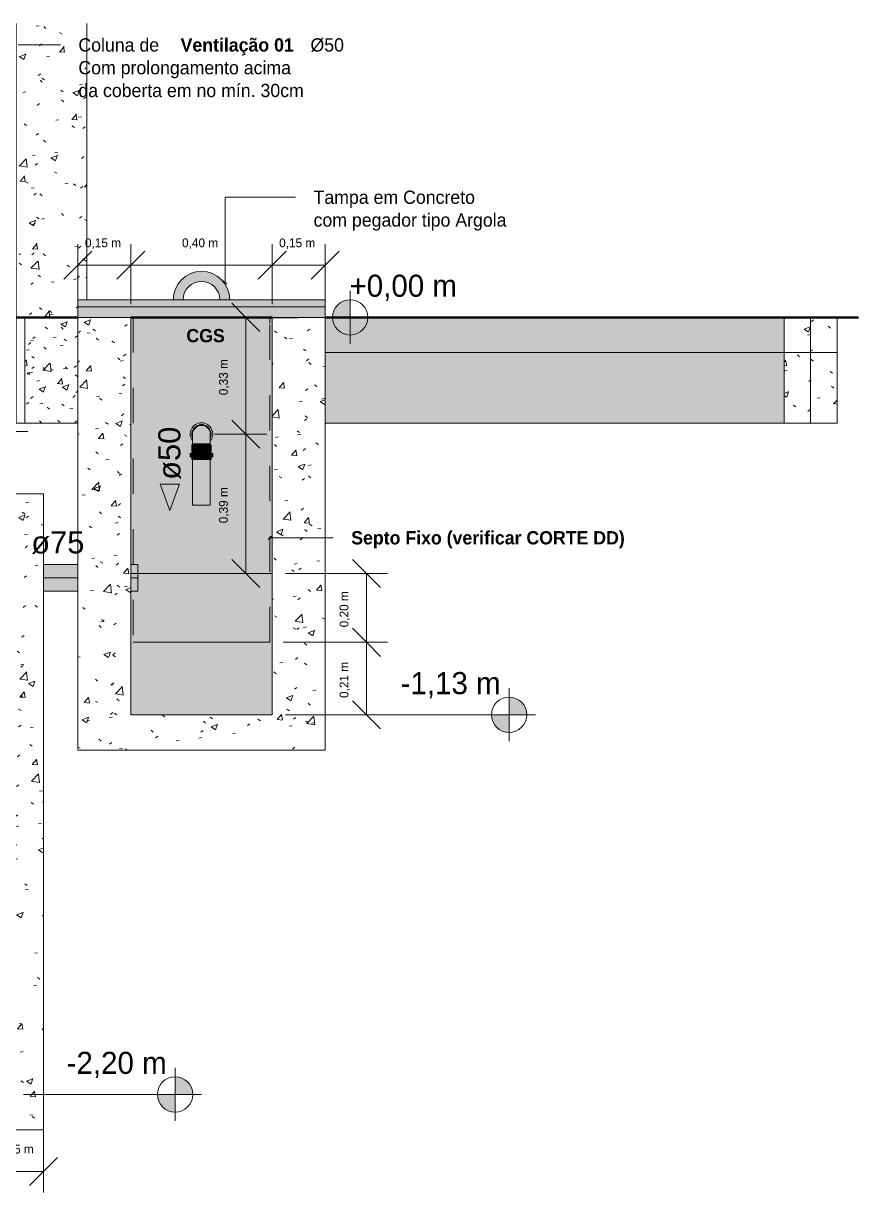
# Model space of a CAD drawing. Header units: metres. Extents: x 1.1 to 88.1, y -3.7 to 23.8.
# Drawn here: x 58.89 to 61.256, y -2.478 to 0.832 of the extents above; entities that cross this region are included whole.
import ezdxf

# ---------------------------------------------------------------- set-up
doc = ezdxf.new("R2010")
doc.units = ezdxf.units.M
doc.linetypes.add('IMPORT-DASHED2 _4_', pattern=[0.375, 0.25, -0.125])
doc.linetypes.add('Projeção', pattern=[0.003969, 0.002381, -0.001587])
for name, color, linetype, lineweight in [('001_Dark_1 10', 7, 'Continuous', 5), ('A-ANNO-DIMS', 7, 'Continuous', 5), ('A-ANNO-DIMS-25', 7, 'Continuous', 5), ('A-DETL', 7, 'Continuous', 5), ('A-DETL-GENF', 7, 'Continuous', 5), ('A-FLOR-MCUT', 7, 'Continuous', 9), ('A-FLOR-OVHD', 7, 'Projeção', 5), ('A-WALL', 7, 'Continuous', 9), ('G-ANNO-DIMS', 7, 'Continuous', 5), ('G-ANNO-TEXT', 7, 'Continuous', 5), ('KIRYA - MOBILIÁRIO', 7, 'Continuous', 9), ('KIRYA - PAREDE', 7, 'Continuous', 40), ('KIRYA - PAREDE VISTA', 7, 'Continuous', 15), ('KIRYA - PISO', 7, 'Continuous', 5), ('KIRYA - PROJEÇÃO', 7, 'IMPORT-DASHED2 _4_', 5), ('P-PIPE', 7, 'Continuous', 5), ('P-PIPE-CNTR', 7, 'Continuous', 5), ('P-PIPE-IDEN', 7, 'Continuous', 5), ('S-COLS', 7, 'Continuous', 5), ('VEGETAÇÃO', 7, 'Continuous', 5)]:
    doc.layers.add(name, color=color, linetype=linetype, lineweight=lineweight)
doc.layers.add('1095_ARQ_BASE_dwg', color=7, linetype='Continuous', lineweight=5, true_color=0x767676)
doc.layers.add('A-FLOR', color=7, linetype='Continuous', lineweight=9, true_color=0x007f00)
doc.styles.add('Arial_3', font='arial.ttf', dxfattribs={"height": 0.0625})
doc.styles.add('Century Gothic_2', font='GOTHIC.TTF', dxfattribs={"height": 0.025})
doc.styles.add('Century Gothic_3', font='GOTHIC.TTF', dxfattribs={"height": 0.0375})
doc.styles.add('Century Gothic_4', font='GOTHIC.TTF', dxfattribs={"height": 0.0625})
doc.styles.add('Century Gothic_B_1', font='GOTHICB.TTF', dxfattribs={"height": 0.0375})
doc.dimstyles.new('Setores_1_mm', dxfattribs={"dimscale": 0.3048, "dimtxt": 0.026104, "dimasz": 0.260417, "dimexe": 0.19685, "dimexo": 0.123031, "dimgap": 0.143537, "dimtad": 1, "dimrnd": 0.01, "dimzin": 0, "dimdsep": 46, "dimtxsty": 'Century Gothic_2', "dimblk1": 'OBLIQUE', "dimblk2": 'OBLIQUE', "dimsah": 1, "dimcen": 0.09, "dimazin": 0, "dimtfac": 1, "dimtdec": 4, "dimtix": 1, "dimtmove": 0, "dimatfit": 3, "dimfxl": 1, "dimtvp": 1, "dimtolj": 1, "dimtzin": 0, "dimarcsym": 2})
pattern_1 = [(50, (58.87982, -1.075), (0.1821895, -0.015938), [0.01905, -0.20955]), (355, (58.87982, -1.075), (-0.035242, 0.191059), [0.01524, -0.16764]), (100.451, (58.89482, -1.076), (0.146942, 0.17512), [0.01619, -0.17809]), (46.184, (58.87982, -1.024), (0.271077, -0.042045), [0.02857, -0.31432]), (96.636, (58.90182, -1.028), (0.237407, 0.247433), [0.02429, -0.26714]), (351.184, (58.87982, -1.024), (0.237406, 0.247428), [0.02286, -0.25146]), (21, (58.90482, -1.037), (0.15162, -0.102267), [0.01905, -0.20955]), (326, (58.90482, -1.037), (0.061803, 0.18419), [0.01524, -0.16764]), (71.451, (58.91782, -1.045), (0.213418, 0.081924), [0.01619, -0.17809]), (37.5, (58.87982, -1.075), (0.0030864, 0.084551), [0.00838, -0.15723, 0.00838, -0.1618, -0.16827]), (37.5, (58.87982, -1.075), (0.0030864, 0.084551), [-0.33579, 0.00838, -0.15989]), (7.5, (58.87982, -1.075), (0.0668157, 0.1001782), [0.00838, -0.08865, 0.00838, -0.15342, -0.06413]), (7.5, (58.87982, -1.075), (0.0668157, 0.1001782), [-0.25883, 0.00838, -0.05575]), (327.5, (58.82282, -1.075), (0.1355866, -0.0057276), [0.00838, -0.05512, 0.00838, -0.18974, -0.26289]), (327.5, (58.82282, -1.075), (0.1355866, -0.0057276), [-0.26162, 0.00838, -0.25451]), (317.5, (58.79782, -1.075), (0.148125, 0.0254287), [0.00838, -0.07417, 0.00838, -0.12319, -0.18669]), (317.5, (58.79782, -1.075), (0.148125, 0.0254287), [-0.21412, 0.00838, -0.17831])]

# ---------------------------------------------------------------- blocks, each defined once
blk = doc.blocks.new('Pilar retangular - 20 x 40 cm-V59-CC')
at = {"layer": 'S-COLS', "true_color": 0xeaeaea}
h = blk.add_hatch(dxfattribs=at)
h.set_pattern_fill('FP_11', color=254, style=0, pattern_type=2)
h.set_pattern_definition([(50, (13.263, -1.075), (0.18219, -0.015938), [0.01905, -0.20955]), (355, (13.263, -1.075), (-0.035242, 0.191059), [0.01524, -0.16764]), (100.451, (13.278, -1.076), (0.146942, 0.17512), [0.01619, -0.17809]), (46.184, (13.263, -1.024), (0.271077, -0.042045), [0.02857, -0.31432]), (96.636, (13.285, -1.028), (0.237407, 0.247433), [0.02429, -0.26714]), (351.184, (13.263, -1.024), (0.237406, 0.24743), [0.02286, -0.25146]), (21, (13.288, -1.037), (0.15162, -0.102267), [0.01905, -0.20955]), (326, (13.288, -1.037), (0.061803, 0.18419), [0.01524, -0.16764]), (71.451, (13.301, -1.045), (0.213418, 0.081924), [0.01619, -0.17809]), (37.5, (13.263, -1.075), (0.0030864, 0.084551), [0.00838, -0.15723, 0.00838, -0.1618, -0.16827]), (37.5, (13.263, -1.075), (0.0030864, 0.084551), [-0.33579, 0.00838, -0.15989]), (7.5, (13.263, -1.075), (0.0668157, 0.1001782), [0.00838, -0.08865, 0.00838, -0.15342, -0.06413]), (7.5, (13.263, -1.075), (0.0668157, 0.1001782), [-0.25883, 0.00838, -0.05575]), (327.5, (13.206, -1.075), (0.1355866, -0.0057276), [0.00838, -0.05512, 0.00838, -0.18974, -0.26289]), (327.5, (13.206, -1.075), (0.1355866, -0.0057276), [-0.26162, 0.00838, -0.25451]), (317.5, (13.181, -1.075), (0.148125, 0.025429), [0.00838, -0.07417, 0.00838, -0.12319, -0.18669]), (317.5, (13.181, -1.075), (0.148125, 0.025429), [-0.21412, 0.00838, -0.17831])])
h.paths.add_polyline_path([(13.4278, -0.3), (13.4278, 0.05), (13.4528, 0.05), (13.4528, 0.8322), (13.2607, 0.8322), (13.2607, -0.2298), (13.2629, -0.2298), (13.2629, -0.2752), (13.2675, -0.2752), (13.267, -0.2853), (13.2625, -0.2865), (13.2629, -0.2918), (13.2607, -0.2918), (13.2607, -0.3), (13.3389, -0.3)])
at = {"layer": 'S-COLS', "color": 253, "true_color": 0xaaaaaa}
for p, q in [((13.2528, -0.3), (13.2528, 0.8322)), ((13.4528, 0.8322), (13.4528, 0.05)), ((13.4278, -0.3), (13.2528, -0.3))]:
    blk.add_line(p, q, dxfattribs=at)
blk = doc.blocks.new('1095_ARQ_BASE_dwg_A$C277F18F9-4006153-CC')
at = {"layer": 'VEGETAÇÃO'}
for p, q in [((13.6473, 0), (13.5778, 0)), ((13.6442, 0), (13.5778, 0)), ((13.6458, 0), (13.5778, 0)), ((13.6519, 0), (13.5778, 0)), ((13.6544, 0), (13.5847, 0)), ((13.6801, 0), (13.6441, 0)), ((13.6607, 0), (13.6479, 0)), ((13.6635, 0), (13.6763, 0)), ((13.6698, 0), (13.7395, 0)), ((13.6723, 0), (13.7641, 0)), ((13.6769, 0), (13.8104, 0)), ((13.6783, 0), (13.8246, 0)), ((13.68, 0), (13.8415, 0))]:
    blk.add_line(p, q, dxfattribs=at)
blk = doc.blocks.new('1095_ARQ_BASE_dwg_A$C6DD851CF-V60-CC')
at = {"layer": 'VEGETAÇÃO'}
for p, q in [((14.2273, 0), (14.1278, 0)), ((14.2257, 0), (14.1278, 0)), ((14.2288, 0), (14.1278, 0)), ((14.2334, 0), (14.1416, 0)), ((14.2359, 0), (14.1662, 0)), ((14.2616, 0), (14.2256, 0)), ((14.2422, 0), (14.2294, 0)), ((14.245, 0), (14.2578, 0)), ((14.2513, 0), (14.321, 0)), ((14.2538, 0), (14.3456, 0)), ((14.2584, 0), (14.3919, 0)), ((14.2598, 0), (14.4061, 0)), ((14.2615, 0), (14.423, 0))]:
    blk.add_line(p, q, dxfattribs=at)
blk = doc.blocks.new('1095_ARQ_BASE_dwg_A$C7A191758-V61-CC')
at = {"layer": 'VEGETAÇÃO'}
for p, q in [((14.7528, 0), (14.5913, 0)), ((14.7545, 0), (14.6082, 0)), ((14.7559, 0), (14.6224, 0)), ((14.7605, 0), (14.6687, 0)), ((14.763, 0), (14.6933, 0)), ((14.7887, 0), (14.7527, 0)), ((14.7693, 0), (14.7565, 0)), ((14.7722, 0), (14.7849, 0)), ((14.7785, 0), (14.8482, 0)), ((14.7809, 0), (14.8728, 0)), ((14.7856, 0), (14.919, 0)), ((14.787, 0), (14.9332, 0)), ((14.7887, 0), (14.9502, 0))]:
    blk.add_line(p, q, dxfattribs=at)
blk = doc.blocks.new('1095_ARQ_BASE_dwg-4006143-CC')
at = {"layer": '001_Dark_1 10'}
for p, q in [((13.2415, 0), (13.4278, 0)), ((13.5778, 0), (13.62, 0))]:
    blk.add_line(p, q, dxfattribs=at)
at = {"layer": '001_Dark_1 10', "flags": 128}
for points in [[(13.4278, 0), (13.1816, 0), (13.1801, 0), (13.4278, 0)], [(13.4278, 0), (13.2426, 0), (13.2415, 0)], [(13.62, 0), (13.6215, 0), (13.5778, 0)]]:
    blk.add_lwpolyline(points, dxfattribs=at)
at = {"layer": 'KIRYA - MOBILIÁRIO'}
for p, q in [((15.4429, 0), (14.3346, 0)), ((15.3858, 0), (14.3918, 0)), ((14.8406, 0), (15.5269, 0)), ((15.6383, 0), (14.8888, 0)), ((14.8888, 0), (15.6383, 0)), ((15.2112, 0), (15.1157, 0)), ((15.6383, 0), (15.1634, 0)), ((15.2849, 0), (15.6383, 0)), ((15.6383, 0), (15.2849, 0))]:
    blk.add_line(p, q, dxfattribs=at)
at = {"layer": 'KIRYA - MOBILIÁRIO', "flags": 128}
blk.add_lwpolyline([(15.1306, 0), (15.2849, 0), (14.5986, 0), (15.0826, 0), (15.6383, 0)], dxfattribs=at)
at = {"layer": 'KIRYA - PAREDE'}
for p, q in [((13.4278, 0), (13.1307, 0)), ((13.1307, 0), (13.4278, 0)), ((13.5778, 0), (13.9778, 0)), ((13.9778, 0), (13.5778, 0)), ((13.5778, 0), (13.9778, 0)), ((13.76, 0), (13.962, 0)), ((13.962, 0), (13.76, 0)), ((14.1278, 0), (14.3147, 0)), ((15.6383, 0), (14.1278, 0)), ((14.1278, 0), (15.6383, 0)), ((15.3147, 0), (15.5778, 0))]:
    blk.add_line(p, q, dxfattribs=at)
at = {"layer": 'KIRYA - PAREDE', "flags": 128}
blk.add_lwpolyline([(13.2607, 0), (13.2778, 0), (13.4278, 0)], dxfattribs=at)
at = {"layer": 'KIRYA - PAREDE VISTA'}
blk.add_line((14.3147, 0), (15.3147, 0), dxfattribs=at)
at = {"layer": 'KIRYA - PISO'}
for p, q in [((13.4273, 0), (13.1301, 0)), ((13.4276, 0), (13.1304, 0)), ((13.4276, 0), (13.1304, 0)), ((13.4278, 0), (13.1305, 0)), ((13.4277, 0), (13.1305, 0)), ((13.4277, 0), (13.1305, 0)), ((13.4277, 0), (13.1305, 0)), ((13.4277, 0), (13.1306, 0)), ((13.4278, 0), (13.1306, 0)), ((13.1306, 0), (13.4278, 0)), ((13.1306, 0), (13.4275, 0)), ((13.4278, 0), (13.1307, 0)), ((13.4278, 0), (13.1307, 0)), ((13.4278, 0), (13.1307, 0)), ((13.4278, 0), (13.1307, 0)), ((13.4278, 0), (13.1307, 0)), ((13.4278, 0), (13.1307, 0)), ((13.9774, 0), (13.5774, 0)), ((13.5774, 0), (13.9775, 0)), ((13.9775, 0), (13.5776, 0)), ((13.9778, 0), (13.5776, 0)), ((13.9778, 0), (13.5776, 0)), ((13.8485, 0), (13.5777, 0)), ((13.9778, 0), (13.5777, 0)), ((13.9774, 0), (13.5777, 0)), ((13.8485, 0), (13.5778, 0)), ((13.8485, 0), (13.5778, 0)), ((13.5778, 0), (13.8485, 0)), ((13.9778, 0), (13.5778, 0)), ((13.9778, 0), (13.5778, 0)), ((13.9778, 0), (13.5778, 0)), ((13.9778, 0), (13.5778, 0)), ((13.9778, 0), (13.5778, 0)), ((13.9778, 0), (13.5778, 0)), ((13.9778, 0), (13.8485, 0)), ((13.9778, 0), (13.8485, 0)), ((13.9778, 0), (13.8485, 0)), ((13.8485, 0), (13.9778, 0)), ((15.6383, 0), (14.1274, 0)), ((15.6383, 0), (14.1275, 0)), ((15.6383, 0), (14.1275, 0)), ((14.1275, 0), (15.6383, 0)), ((15.6386, 0), (14.1278, 0)), ((15.1904, 0), (14.1278, 0)), ((15.1904, 0), (14.1278, 0)), ((15.054, 0), (14.1278, 0)), ((14.1278, 0), (15.6384, 0)), ((15.6383, 0), (14.1278, 0)), ((15.6383, 0), (14.1278, 0)), ((15.6383, 0), (14.1278, 0)), ((15.6383, 0), (14.1278, 0)), ((15.6383, 0), (14.1278, 0)), ((15.6383, 0), (14.1278, 0)), ((15.6387, 0), (14.1279, 0)), ((15.6385, 0), (14.1279, 0)), ((15.054, 0), (15.6381, 0)), ((15.6382, 0), (15.1904, 0)), ((15.1904, 0), (15.6382, 0))]:
    blk.add_line(p, q, dxfattribs=at)
at = {"layer": 'KIRYA - PROJEÇÃO'}
for p, q in [((13.4278, 0), (13.1307, 0)), ((15.6383, 0), (14.1278, 0))]:
    blk.add_line(p, q, dxfattribs=at)
at = {"layer": 'KIRYA - PROJEÇÃO', "flags": 128}
blk.add_lwpolyline([(13.9778, 0), (13.861, 0), (13.5778, 0)], dxfattribs=at)
for name in ['1095_ARQ_BASE_dwg_A$C277F18F9-4006153-CC', '1095_ARQ_BASE_dwg_A$C6DD851CF-V60-CC', '1095_ARQ_BASE_dwg_A$C7A191758-V61-CC']:
    blk.add_blockref(name, (0, 0))
blk = doc.blocks.new('Joelho 45_90 - Serie Normal - Esgoto - MEP - Tigre - Standard-4042705-CC')
at = {"layer": 'P-PIPE', "true_color": 0xf5ebeb}
for points in [[(13.7708, -0.3568), (13.7778, -0.3568), (13.7776, -0.3058), (13.7704, -0.3071), (13.7649, -0.3095), (13.7597, -0.3136), (13.7561, -0.3185), (13.7535, -0.3253), (13.7528, -0.3308), (13.7531, -0.3549), (13.7532, -0.3568), (13.7706, -0.3568)], [(13.7562, -0.3183), (13.7601, -0.3131), (13.766, -0.3089), (13.7723, -0.3065), (13.7703, -0.307), (13.765, -0.3093), (13.7597, -0.3135), (13.7562, -0.3182)], [(13.7827, -0.3568), (13.8024, -0.3568), (13.8028, -0.3463), (13.8025, -0.3287), (13.802, -0.3243), (13.7991, -0.3179), (13.7949, -0.3126), (13.7897, -0.3089), (13.7833, -0.3065), (13.7778, -0.3058), (13.7778, -0.3568), (13.7811, -0.3568)], [(13.7995, -0.3183), (13.7995, -0.3182), (13.7947, -0.3124), (13.7897, -0.3088), (13.7839, -0.3065), (13.7849, -0.3069), (13.7908, -0.3095), (13.7959, -0.3136), (13.7994, -0.3182)], [(13.7645, -0.362), (13.7778, -0.362), (13.7776, -0.3598), (13.7532, -0.3598), (13.7512, -0.362), (13.7643, -0.362)], [(13.8028, -0.362), (13.8044, -0.362), (13.8021, -0.3598), (13.7778, -0.3598), (13.7778, -0.362), (13.8028, -0.362)], [(13.7669, -0.395), (13.7778, -0.395), (13.7776, -0.385), (13.7458, -0.385), (13.7463, -0.395), (13.7653, -0.395)], [(13.7778, -0.3963), (13.7776, -0.395), (13.7474, -0.3953), (13.7519, -0.3962), (13.7625, -0.3963), (13.7675, -0.3963), (13.7776, -0.3963)], [(13.792, -0.395), (13.8093, -0.395), (13.8098, -0.385), (13.7778, -0.385), (13.7778, -0.395), (13.7913, -0.395)], [(13.787, -0.3963), (13.8048, -0.3962), (13.8087, -0.395), (13.7778, -0.395), (13.7778, -0.3963), (13.7861, -0.3963)]]:
    blk.add_hatch(color=7, dxfattribs=at).paths.add_polyline_path(points)
h = blk.add_hatch(color=7, dxfattribs=at)
h.paths.add_polyline_path([(13.7508, -0.402), (13.7778, -0.402), (13.7776, -0.3963), (13.7517, -0.3962), (13.7512, -0.3963), (13.7509, -0.3963), (13.7508, -0.4013)])
h.paths.add_polyline_path([(13.7582, -0.385), (13.7778, -0.385), (13.7776, -0.362), (13.7512, -0.362), (13.7512, -0.385), (13.7574, -0.385)])
h = blk.add_hatch(color=7, dxfattribs=at)
h.paths.add_polyline_path([(13.7547, -0.3568), (13.7532, -0.3568), (13.7532, -0.3598), (13.7547, -0.3598), (13.7547, -0.3581)])
h.paths.add_polyline_path([(13.7778, -0.3598), (13.7776, -0.3568), (13.7547, -0.3568), (13.7547, -0.3598), (13.7776, -0.3598)])
h = blk.add_hatch(color=7, dxfattribs=at)
h.paths.add_polyline_path([(13.8021, -0.3598), (13.8024, -0.3598), (13.8024, -0.3568), (13.8009, -0.3568), (13.8012, -0.3598), (13.802, -0.3598)])
h.paths.add_polyline_path([(13.7821, -0.3598), (13.8009, -0.3598), (13.8009, -0.3568), (13.7778, -0.3568), (13.7778, -0.3598), (13.7816, -0.3598)])
h = blk.add_hatch(color=7, dxfattribs=at)
h.paths.add_polyline_path([(13.7913, -0.402), (13.8048, -0.402), (13.8047, -0.3962), (13.8037, -0.3962), (13.7936, -0.3963), (13.7881, -0.3963), (13.7778, -0.3963), (13.7778, -0.402), (13.7903, -0.402)])
h.paths.add_polyline_path([(13.7778, -0.385), (13.8046, -0.385), (13.8044, -0.362), (13.7778, -0.362), (13.7778, -0.3748)])
at = {"layer": 'P-PIPE'}
for p, q in [((13.7528, -0.3307), (13.7528, -0.3308)), ((13.8028, -0.3308), (13.8028, -0.3307)), ((13.7528, -0.3598), (13.7508, -0.362)), ((13.7508, -0.362), (13.7508, -0.385)), ((13.7508, -0.362), (13.7778, -0.362)), ((13.7528, -0.3568), (13.7528, -0.3598)), ((13.7528, -0.3598), (13.7778, -0.3598)), ((13.7778, -0.3598), (13.8028, -0.3598)), ((13.7778, -0.362), (13.8048, -0.362)), ((13.8028, -0.3598), (13.8028, -0.3568)), ((13.8048, -0.362), (13.8028, -0.3598)), ((13.8048, -0.385), (13.8048, -0.362)), ((13.7458, -0.385), (13.7458, -0.395)), ((13.7778, -0.385), (13.7458, -0.385)), ((13.7458, -0.395), (13.7508, -0.3963)), ((13.7778, -0.395), (13.7458, -0.395)), ((13.7508, -0.3959), (13.7508, -0.402)), ((13.7508, -0.3963), (13.7512, -0.3963)), ((13.7544, -0.3963), (13.7548, -0.3963)), ((13.7598, -0.3963), (13.7615, -0.3963)), ((13.7673, -0.3963), (13.7693, -0.3963)), ((13.7776, -0.3963), (13.7778, -0.3963)), ((13.8098, -0.385), (13.7778, -0.385)), ((13.8098, -0.395), (13.7778, -0.395)), ((13.7863, -0.3963), (13.7883, -0.3963)), ((13.7941, -0.3963), (13.7958, -0.3963)), ((13.8008, -0.3963), (13.8012, -0.3963)), ((13.8041, -0.3963), (13.8048, -0.3963)), ((13.8048, -0.3963), (13.8098, -0.395)), ((13.8048, -0.402), (13.8048, -0.3962)), ((13.8098, -0.395), (13.8098, -0.385)), ((13.7508, -0.402), (13.7778, -0.402)), ((13.7778, -0.402), (13.8048, -0.402))]:
    blk.add_line(p, q, dxfattribs=at)
at = {"layer": 'P-PIPE', "flags": 128}
for points in [[(13.7528, -0.3308), (13.7528, -0.333), (13.7528, -0.3387), (13.7528, -0.3471), (13.7528, -0.3568)], [(13.8028, -0.3568), (13.8028, -0.3469), (13.8028, -0.3385), (13.8028, -0.3329), (13.8028, -0.3308)]]:
    blk.add_lwpolyline(points, dxfattribs=at)
at = {"layer": 'P-PIPE'}
for centre, major_axis, start_param, end_param in [((13.7778, -0.3308), (-0.025, 0), 4.712389, 6.021386), ((13.7778, -0.3308), (0.025, 0), 1.570796, 2.879793), ((13.7778, -0.3307), (0.025, 0), 2.356195, 2.617994), ((13.7778, -0.3307), (0.025, 0), 2.094396, 2.356194), ((13.7778, -0.3307), (0.025, 0), 1.570796, 2.094395), ((13.7778, -0.3307), (-0.025, 0), 4.45059, 4.712373), ((13.7778, -0.3308), (0.025, 0), 0.261799, 1.570796), ((13.7778, -0.3308), (0.025, 0), 0.261799, 1.570796), ((13.7778, -0.3307), (0.025, 0), 0.785398, 1.308977), ((13.7778, -0.3307), (0.025, 0), 0.523599, 0.785398)]:
    blk.add_ellipse(centre, major_axis=major_axis, ratio=0.9998, start_param=start_param, end_param=end_param, dxfattribs=at)
blk = doc.blocks.new('Luva Simples para Conexão - Serie Normal - Esgoto - MEP - Tigre - Standard-2666-CC')
at = {"layer": 'P-PIPE', "true_color": 0xf5ebeb}
h = blk.add_hatch(color=7, dxfattribs=at)
h.paths.add_polyline_path([(13.7528, -0.3496), (13.7525, -0.3492), (13.7525, -0.3492)])
h.paths.add_polyline_path([(13.7497, -0.3448), (13.7465, -0.3361), (13.7476, -0.3398), (13.7494, -0.3442)])
h.paths.add_polyline_path([(13.7574, -0.3062), (13.7653, -0.3014), (13.7611, -0.3035), (13.7578, -0.3059)])
h.paths.add_polyline_path([(13.7465, -0.3251), (13.7504, -0.3145), (13.7573, -0.3063), (13.7549, -0.3084), (13.7501, -0.3149), (13.7471, -0.3221)])
h.paths.add_polyline_path([(13.7465, -0.3361), (13.7465, -0.3251), (13.746, -0.3306), (13.7465, -0.3361)])
h.paths.add_polyline_path([(13.7669, -0.3007), (13.7763, -0.2988), (13.7685, -0.3001)])
for points in [[(13.7528, -0.3495), (13.7526, -0.3404), (13.7513, -0.3365), (13.751, -0.335), (13.7507, -0.3302), (13.7514, -0.3242), (13.7515, -0.3237), (13.7547, -0.3165), (13.7607, -0.3095), (13.7658, -0.3064), (13.7697, -0.3047), (13.7725, -0.3042), (13.7778, -0.3034), (13.7776, -0.2988), (13.7669, -0.3007), (13.7574, -0.3062), (13.7503, -0.3147), (13.7465, -0.3259), (13.7465, -0.3361), (13.7503, -0.3465), (13.7525, -0.3492)], [(13.7529, -0.3411), (13.7529, -0.335), (13.7528, -0.3307), (13.7539, -0.3237), (13.7562, -0.3182), (13.7603, -0.3129), (13.7659, -0.3088), (13.7717, -0.3065), (13.7786, -0.3058), (13.7853, -0.307), (13.7906, -0.3093), (13.7959, -0.3135), (13.7996, -0.3184), (13.8021, -0.3253), (13.8028, -0.3308), (13.803, -0.3404), (13.8041, -0.3377), (13.8049, -0.33), (13.8041, -0.3237), (13.8009, -0.3166), (13.797, -0.3115), (13.7912, -0.3071), (13.7841, -0.3043), (13.7776, -0.3035), (13.7701, -0.3047), (13.7634, -0.3078), (13.758, -0.3122), (13.754, -0.3177), (13.7515, -0.3242), (13.7506, -0.3308), (13.7515, -0.3377), (13.7529, -0.341)], [(13.7642, -0.3072), (13.7697, -0.3047), (13.7682, -0.3052), (13.7643, -0.3071)], [(13.8028, -0.3495), (13.8053, -0.3465), (13.8091, -0.3353), (13.8091, -0.3251), (13.8052, -0.3145), (13.7982, -0.3062), (13.7887, -0.3007), (13.7778, -0.2988), (13.778, -0.3034), (13.7871, -0.305), (13.7927, -0.308), (13.796, -0.3105), (13.7982, -0.313), (13.8017, -0.3179), (13.8044, -0.3251), (13.8047, -0.3271), (13.805, -0.3311), (13.8046, -0.3353), (13.8041, -0.3377), (13.8027, -0.3411), (13.8028, -0.3494)]]:
    blk.add_hatch(color=7, dxfattribs=at).paths.add_polyline_path(points)
h = blk.add_hatch(color=7, dxfattribs=at)
h.paths.add_polyline_path([(13.8059, -0.3448), (13.8085, -0.3386), (13.8085, -0.3377), (13.8065, -0.3432)])
h.paths.add_polyline_path([(13.7982, -0.3062), (13.7927, -0.3024), (13.7903, -0.3016), (13.7977, -0.3059)])
h.paths.add_polyline_path([(13.8091, -0.3251), (13.8082, -0.3214), (13.8053, -0.3145), (13.8003, -0.3079), (13.7982, -0.3062), (13.8053, -0.3147), (13.8085, -0.3234)])
h.paths.add_polyline_path([(13.8091, -0.3361), (13.8096, -0.3304), (13.8091, -0.3259), (13.8091, -0.335)])
h.paths.add_polyline_path([(13.7887, -0.3007), (13.7851, -0.2995), (13.7778, -0.2988), (13.7871, -0.3004)])
h = blk.add_hatch(color=7, dxfattribs=at)
h.paths.add_polyline_path([(13.805, -0.3307), (13.8042, -0.3242), (13.8044, -0.3259), (13.805, -0.3306)])
h.paths.add_polyline_path([(13.8041, -0.3377), (13.8046, -0.335), (13.8043, -0.3362)])
h.paths.add_polyline_path([(13.797, -0.3115), (13.7942, -0.3091), (13.7948, -0.3098), (13.7959, -0.3106)])
h.paths.add_polyline_path([(13.7914, -0.3072), (13.7871, -0.305), (13.7866, -0.3052), (13.7914, -0.3071)])
at = {"layer": 'P-PIPE'}
for p, q in [((13.746, -0.3304), (13.746, -0.3306)), ((13.7506, -0.3295), (13.7506, -0.3304)), ((13.7506, -0.3306), (13.7506, -0.3307)), ((13.805, -0.3304), (13.805, -0.3298)), ((13.805, -0.3307), (13.805, -0.3306)), ((13.8096, -0.3306), (13.8096, -0.3304))]:
    blk.add_line(p, q, dxfattribs=at)
for centre, major_axis, start_param, end_param in [((13.7778, -0.3306), (0.0318, 0), 1.570796, 3.792159), ((13.7778, -0.3304), (0.0318, 0), 2.356194, 2.879793), ((13.7778, -0.3307), (-0.0272, 0), 4.712389, 6.678216), ((13.7778, -0.3306), (0.0272, 0), 2.563497, 2.617994), ((13.7778, -0.3307), (0.025, 0), 2.356195, 2.617994), ((13.7778, -0.3307), (0.025, 0), 2.094396, 2.356194), ((13.7778, -0.3307), (0.025, 0), 1.570796, 2.094395), ((13.7778, -0.3304), (0.0318, 0), 1.570796, 1.832596), ((13.7778, -0.3306), (-0.0272, 0), 4.712389, 4.801383), ((13.7778, -0.3304), (0.0318, 0), 1.308997, 1.570796), ((13.7778, -0.3306), (0.0318, 0), 5.632619, 7.853982), ((13.7778, -0.3306), (0.0272, 0), 1.481802, 1.570796), ((13.7778, -0.3307), (0.0272, 0), 5.888155, 7.853982), ((13.7778, -0.3307), (-0.025, 0), 4.45059, 4.712373), ((13.7778, -0.3307), (0.025, 0), 0.785398, 1.308977), ((13.7778, -0.3307), (0.025, 0), 0.523599, 0.785398), ((13.7778, -0.3304), (0.0318, 0), 0.261799, 0.785398), ((13.7778, -0.3306), (0.0272, 0), 0.523599, 0.578095), ((13.7778, -0.3304), (0.0318, 0), 3.403392, 3.615714), ((13.7778, -0.3304), (0.0318, 0), 3.759365, 3.798851), ((13.7778, -0.3304), (0.0318, 0), 5.625927, 5.665413), ((13.7778, -0.3304), (0.0318, 0), 5.809064, 6.021386)]:
    blk.add_ellipse(centre, major_axis=major_axis, ratio=0.9998, start_param=start_param, end_param=end_param, dxfattribs=at)
blk = doc.blocks.new('DIMBLOCK61-CC')
at = {"layer": 'A-ANNO-DIMS-25', "lineweight": 25}
for p, q in [((59.8615, -0.92), (59.8218, -0.8803)), ((59.8615, -0.92), (59.9012, -0.9597)), ((59.8615, -1.125), (59.8218, -1.0853)), ((59.8615, -1.125), (59.9012, -1.1647))]:
    blk.add_line(p, q, dxfattribs=at)
at = {"layer": 'A-ANNO-DIMS-25'}
for p, q in [((59.8615, -0.92), (59.6258, -0.92)), ((59.8615, -1.125), (59.8615, -0.92)), ((59.8615, -0.92), (59.9215, -0.92)), ((59.8615, -1.125), (59.6321, -1.125)), ((59.8615, -1.125), (59.9215, -1.125))]:
    blk.add_line(p, q, dxfattribs=at)
at = {"layer": 'A-ANNO-DIMS-25', "color": 0, "insert": (59.7857, -1.0776), "char_height": 0.025, "width": 0.132261, "attachment_point": 1, "rotation": 90, "line_spacing_factor": 0.984502, "style": 'Century Gothic_2'}
blk.add_mtext('0,21 m', dxfattribs=at)
blk = doc.blocks.new('_Oblique')
at = {"color": 0, "linetype": 'ByBlock', "lineweight": -2}
blk.add_line((-0.5, -0.5), (0.5, 0.5), dxfattribs=at)
blk = doc.blocks.new('DIMBLOCK62-CC')
at = {"layer": 'A-ANNO-DIMS-25', "lineweight": 25}
for p, q in [((59.8615, -0.725), (59.8218, -0.6853)), ((59.8615, -0.725), (59.9012, -0.7647)), ((59.8615, -0.92), (59.8218, -0.8803)), ((59.8615, -0.92), (59.9012, -0.9597))]:
    blk.add_line(p, q, dxfattribs=at)
at = {"layer": 'A-ANNO-DIMS-25'}
for p, q in [((59.8615, -0.725), (59.6321, -0.725)), ((59.8615, -0.92), (59.8615, -0.725)), ((59.8615, -0.725), (59.9215, -0.725)), ((59.8615, -0.92), (59.6258, -0.92)), ((59.8615, -0.92), (59.9215, -0.92))]:
    blk.add_line(p, q, dxfattribs=at)
at = {"layer": 'A-ANNO-DIMS-25', "color": 0, "insert": (59.7857, -0.8776), "char_height": 0.025, "width": 0.132261, "attachment_point": 1, "rotation": 90, "line_spacing_factor": 0.984502, "style": 'Century Gothic_2'}
blk.add_mtext('0,20 m', dxfattribs=at)
blk = doc.blocks.new('Anotacao_Tuboseta - Fluxo 2-2612755-CC')
at = {"layer": 'P-PIPE-IDEN'}
blk.add_hatch(color=256, dxfattribs=at).paths.add_polyline_path([(13.273, -0.6656), (13.1987, -0.6386), (13.273, -0.6115)])
for p, q in [((13.273, -0.6115), (13.1987, -0.6386)), ((13.273, -0.6656), (13.273, -0.6115)), ((13.1987, -0.6386), (13.273, -0.6656))]:
    blk.add_line(p, q, dxfattribs=at)
blk = doc.blocks.new('DIMBLOCK63-CC')
at = {"layer": 'A-ANNO-DIMS-25', "lineweight": 25}
for p, q in [((59.52, 0), (59.4803, 0.0397)), ((59.52, 0), (59.5597, -0.0397)), ((59.52, -0.3307), (59.4803, -0.291)), ((59.52, -0.3307), (59.5597, -0.3704))]:
    blk.add_line(p, q, dxfattribs=at)
at = {"layer": 'A-ANNO-DIMS-25'}
for p, q in [((59.52, 0), (59.46, 0)), ((59.52, 0), (59.52, -0.3307)), ((59.52, 0), (59.5386, 0)), ((59.52, -0.3307), (59.4321, -0.3307)), ((59.52, -0.3307), (59.58, -0.3307))]:
    blk.add_line(p, q, dxfattribs=at)
at = {"layer": 'A-ANNO-DIMS-25', "color": 0, "insert": (59.4442, -0.2205), "char_height": 0.025, "width": 0.132261, "attachment_point": 1, "rotation": 90, "line_spacing_factor": 0.984502, "style": 'Century Gothic_2'}
blk.add_mtext('0,33 m', dxfattribs=at)
blk = doc.blocks.new('Elevações de ponto - Padrão-77235-CC')
at = {"layer": 'G-ANNO-DIMS', "true_color": 0xff0000}
h = blk.add_hatch(color=1, dxfattribs=at)
edge = h.paths.add_edge_path()
edge.add_line((14.1988, 0), (14.1488, 0))
edge.add_arc((14.1988, 0), 0.05, 90, 180, ccw=False)
edge.add_line((14.1988, 0.05), (14.1988, 0))
h = blk.add_hatch(color=1, dxfattribs=at)
edge = h.paths.add_edge_path()
edge.add_line((14.1988, 0), (14.2488, 0))
edge.add_arc((14.1988, 0), 0.05, -90, 0, ccw=False)
edge.add_line((14.1988, -0.05), (14.1988, 0))
at = {"layer": 'G-ANNO-DIMS'}
for p, q in [((14.1988, -0.075), (14.1988, 0.075)), ((14.1238, 0), (14.5488, 0))]:
    blk.add_line(p, q, dxfattribs=at)
blk.add_circle((14.1988, 0), 0.05, dxfattribs=at)
blk = doc.blocks.new('DIMBLOCK66-CC')
at = {"layer": 'A-ANNO-DIMS-25'}
for p, q in [((58.7975, -2.4179), (58.7975, -2.2375)), ((58.9475, -2.4179), (58.9475, -2.2375)), ((58.7975, -2.4179), (58.9475, -2.4179)), ((58.7975, -2.4179), (58.7975, -2.4779)), ((58.9475, -2.4179), (58.9475, -2.4779))]:
    blk.add_line(p, q, dxfattribs=at)
at = {"layer": 'A-ANNO-DIMS-25', "lineweight": 25}
for p, q in [((58.7975, -2.4179), (58.8372, -2.3782)), ((58.9475, -2.4179), (58.9872, -2.3782)), ((58.7975, -2.4179), (58.7578, -2.4576)), ((58.9475, -2.4179), (58.9078, -2.4576))]:
    blk.add_line(p, q, dxfattribs=at)
at = {"layer": 'A-ANNO-DIMS-25', "color": 0, "insert": (58.8174, -2.3421), "char_height": 0.025, "width": 0.132261, "attachment_point": 1, "line_spacing_factor": 0.984502, "style": 'Century Gothic_2'}
blk.add_mtext('0,15 m', dxfattribs=at)
blk = doc.blocks.new('DIMBLOCK77-CC')
at = {"layer": 'A-ANNO-DIMS-25', "lineweight": 25}
for p, q in [((59.52, -0.3307), (59.4803, -0.291)), ((59.52, -0.3307), (59.5597, -0.3704)), ((59.52, -0.725), (59.4803, -0.6853)), ((59.52, -0.725), (59.5597, -0.7647))]:
    blk.add_line(p, q, dxfattribs=at)
at = {"layer": 'A-ANNO-DIMS-25'}
for p, q in [((59.52, -0.3307), (59.4321, -0.3307)), ((59.52, -0.3307), (59.52, -0.725)), ((59.52, -0.3307), (59.58, -0.3307)), ((59.52, -0.725), (59.46, -0.725)), ((59.52, -0.725), (59.5386, -0.725))]:
    blk.add_line(p, q, dxfattribs=at)
at = {"layer": 'A-ANNO-DIMS-25', "color": 0, "insert": (59.4442, -0.583), "char_height": 0.025, "width": 0.132261, "attachment_point": 1, "rotation": 90, "line_spacing_factor": 0.984502, "style": 'Century Gothic_2'}
blk.add_mtext('0,39 m', dxfattribs=at)
blk = doc.blocks.new('DIMBLOCK78-CC')
at = {"layer": 'A-ANNO-DIMS-25'}
for p, q in [((59.0446, 0.1476), (59.0446, 0.2076)), ((59.1946, 0.1476), (59.1946, 0.2076)), ((59.0446, 0.1476), (59.1946, 0.1476)), ((59.0446, 0.1476), (59.0446, 0.0375)), ((59.1946, 0.1476), (59.1946, 0.0375))]:
    blk.add_line(p, q, dxfattribs=at)
at = {"layer": 'A-ANNO-DIMS-25', "lineweight": 25}
for p, q in [((59.0446, 0.1476), (59.0843, 0.1873)), ((59.1946, 0.1476), (59.2343, 0.1873)), ((59.0446, 0.1476), (59.0049, 0.1079)), ((59.1946, 0.1476), (59.1549, 0.1079))]:
    blk.add_line(p, q, dxfattribs=at)
at = {"layer": 'A-ANNO-DIMS-25', "color": 0, "insert": (59.0645, 0.2234), "char_height": 0.025, "width": 0.132261, "attachment_point": 1, "line_spacing_factor": 0.984502, "style": 'Century Gothic_2'}
blk.add_mtext('0,15 m', dxfattribs=at)
blk = doc.blocks.new('DIMBLOCK79-CC')
at = {"layer": 'A-ANNO-DIMS-25'}
for p, q in [((59.1946, 0.1476), (59.1946, 0.2076)), ((59.5946, 0.1476), (59.5946, 0.2076)), ((59.1946, 0.1476), (59.5946, 0.1476)), ((59.1946, 0.1476), (59.1946, 0.0375)), ((59.5946, 0.1476), (59.5946, 0.0375))]:
    blk.add_line(p, q, dxfattribs=at)
at = {"layer": 'A-ANNO-DIMS-25', "lineweight": 25}
for p, q in [((59.1946, 0.1476), (59.2343, 0.1873)), ((59.5946, 0.1476), (59.6343, 0.1873)), ((59.1946, 0.1476), (59.1549, 0.1079)), ((59.5946, 0.1476), (59.5549, 0.1079))]:
    blk.add_line(p, q, dxfattribs=at)
at = {"layer": 'A-ANNO-DIMS-25', "color": 0, "insert": (59.3395, 0.2234), "char_height": 0.025, "width": 0.132261, "attachment_point": 1, "line_spacing_factor": 0.984502, "style": 'Century Gothic_2'}
blk.add_mtext('0,40 m', dxfattribs=at)
blk = doc.blocks.new('DIMBLOCK80-CC')
at = {"layer": 'A-ANNO-DIMS-25'}
for p, q in [((59.5946, 0.1476), (59.5946, 0.2076)), ((59.7446, 0.1476), (59.7446, 0.2076)), ((59.5946, 0.1476), (59.7446, 0.1476)), ((59.5946, 0.1476), (59.5946, 0.0375)), ((59.7446, 0.1476), (59.7446, 0.0375))]:
    blk.add_line(p, q, dxfattribs=at)
at = {"layer": 'A-ANNO-DIMS-25', "lineweight": 25}
for p, q in [((59.5946, 0.1476), (59.6343, 0.1873)), ((59.7446, 0.1476), (59.7843, 0.1873)), ((59.5946, 0.1476), (59.5549, 0.1079)), ((59.7446, 0.1476), (59.7049, 0.1079))]:
    blk.add_line(p, q, dxfattribs=at)
at = {"layer": 'A-ANNO-DIMS-25', "color": 0, "insert": (59.6145, 0.2234), "char_height": 0.025, "width": 0.132261, "attachment_point": 1, "line_spacing_factor": 0.984502, "style": 'Century Gothic_2'}
blk.add_mtext('0,15 m', dxfattribs=at)

msp = doc.modelspace()

# ---------------------------------------------------------------- hatches: boundary and pattern name
at = {"layer": 'A-DETL-GENF'}
msp.add_hatch(color=256, dxfattribs=at).paths.add_polyline_path([(59.3146, 0.05), (59.3429, 0.05), (59.3446, 0.0634), (59.3498, 0.0759), (59.358, 0.0866), (59.3687, 0.0948), (59.3812, 0.1), (59.3946, 0.1018), (59.408, 0.1), (59.4205, 0.0948), (59.4312, 0.0866), (59.4398, 0.075), (59.4446, 0.0634), (59.4464, 0.05), (59.4746, 0.05), (59.4719, 0.0707), (59.4639, 0.09), (59.4512, 0.1066), (59.4346, 0.1193), (59.4153, 0.1273), (59.3946, 0.13), (59.3739, 0.1273), (59.3546, 0.1193), (59.3381, 0.1066), (59.3253, 0.09), (59.3174, 0.0707), (59.3164, 0.0634)])
at = {"layer": 'A-DETL-GENF', "true_color": 0x808080}
h = msp.add_hatch(dxfattribs=at)
h.set_pattern_fill('FP_11', color=8, style=0, pattern_type=2)
h.set_pattern_definition(pattern_1)
h.paths.add_polyline_path([(57.5446, -0.3), (57.6946, -0.3), (57.6946, 0), (57.5446, 0), (57.5446, -0.0167)])
h.paths.add_polyline_path([(58.8946, -0.3), (59.0446, -0.3), (59.0446, 0), (58.8946, 0), (58.8946, -0.2819)])
at = {"layer": 'A-DETL-GENF', "true_color": 0xc0c0c0}
h = msp.add_hatch(dxfattribs=at)
h.set_pattern_fill('FP_11', color=9, style=0, pattern_type=2)
h.set_pattern_definition(pattern_1)
h.paths.add_polyline_path([(57.6475, -2.3), (58.9475, -2.3), (58.9475, -0.5), (58.7475, -0.5), (58.7475, 0), (57.8475, 0), (57.8475, -0.5), (57.6475, -0.5), (57.6475, -2.2)])
h.paths.add_polyline_path([(58.7975, -2.2), (57.7975, -2.2), (57.7975, -0.6), (57.9975, -0.6), (57.9975, -0.1), (58.5975, -0.1), (58.5975, -0.6), (58.7975, -0.6), (58.7975, -1.7143)])
h.paths.add_polyline_path([(59.7446, -1.225), (59.7446, 0), (59.5946, 0), (59.5946, -1.125), (59.1946, -1.125), (59.1946, 0), (59.0446, 0), (59.0446, -1.225), (59.7296, -1.225)])
at = {"layer": 'A-DETL-GENF', "true_color": 0x808080}
h = msp.add_hatch(dxfattribs=at)
h.set_pattern_fill('FP_11', color=8, style=0, pattern_type=2)
h.set_pattern_definition(pattern_1)
h.paths.add_polyline_path([(61.1196, -0.3), (61.1196, 0), (61.0446, 0), (61.0446, -0.3)])
h = msp.add_hatch(dxfattribs=at)
h.set_pattern_fill('FP_11', color=8, style=0, pattern_type=2)
h.set_pattern_definition(pattern_1)
h.paths.add_polyline_path([(61.1196, -0.1), (61.1946, -0.1), (61.1946, 0), (61.1196, 0)])
h = msp.add_hatch(dxfattribs=at)
h.set_pattern_fill('FP_11', color=8, style=0, pattern_type=2)
h.set_pattern_definition(pattern_1)
h.paths.add_polyline_path([(61.1196, -0.3), (61.1946, -0.3), (61.1946, -0.1), (61.1196, -0.1), (61.1196, -0.15)])
at = {"layer": 'A-DETL-GENF', "true_color": 0xd2ffd2}
for points in [[(59.4156, -1.125), (59.5946, -1.125), (59.5946, -0.725), (59.2139, -0.725), (59.2139, -0.775), (59.1946, -0.775), (59.1946, -1.125), (59.3946, -1.125)], [(59.2139, -0.775), (59.2139, -0.725), (59.1946, -0.725), (59.1946, -0.775)]]:
    msp.add_hatch(color=254, dxfattribs=at).paths.add_polyline_path(points)
at = {"layer": 'A-FLOR', "true_color": 0x004040}
msp.add_hatch(color=128, dxfattribs=at).paths.add_polyline_path([(59.0446, 0.03), (59.7446, 0.03), (59.7446, 0.05), (59.0446, 0.05)])
at = {"layer": 'A-FLOR', "true_color": 0x464646}
msp.add_hatch(color=49, dxfattribs=at).paths.add_polyline_path([(59.5608, 0), (59.7446, 0), (59.7446, 0.03), (59.0446, 0.03), (59.0446, 0), (59.4398, 0)])
at = {"layer": 'A-WALL', "true_color": 0x787878}
h = msp.add_hatch(color=8, dxfattribs=at)
h.paths.add_polyline_path([(58.7475, -0.3), (58.8275, -0.3), (58.8273, -0.2918), (58.8253, -0.2918), (58.8257, -0.2865), (58.8212, -0.2853), (58.8207, -0.2752), (58.8253, -0.2752), (58.8253, -0.2298), (58.8275, -0.2298), (58.8275, 0), (58.7475, 0), (58.7475, -0.2289)])
h.paths.add_polyline_path([(61.0446, -0.3), (61.0446, 0), (59.7446, 0), (59.7446, -0.3), (60.287, -0.3)])
for points in [[(59.2011, -0.7), (59.201, 0), (59.1946, 0), (59.1946, -0.7), (59.201, -0.7)], [(59.5883, -0.725), (59.5946, -0.725), (59.5946, 0), (59.5883, 0), (59.5881, -0.725)]]:
    msp.add_hatch(color=8, dxfattribs=at).paths.add_polyline_path(points)
h = msp.add_hatch(color=8, dxfattribs=at)
h.paths.add_polyline_path([(59.5608, -0.725), (59.5881, -0.725), (59.5883, 0), (59.201, 0), (59.2011, -0.7), (59.2139, -0.7), (59.2139, -0.725), (59.3188, -0.725)])
h.paths.add_polyline_path([(59.3705, -0.5313), (59.3696, -0.5313), (59.3696, -0.402), (59.3676, -0.402), (59.3676, -0.3962), (59.3631, -0.395), (59.3626, -0.385), (59.3678, -0.385), (59.368, -0.362), (59.37, -0.3598), (59.3698, -0.3523), (59.3693, -0.3492), (59.367, -0.3463), (59.3642, -0.3392), (59.3639, -0.3386), (59.3632, -0.335), (59.3628, -0.3304), (59.3633, -0.3251), (59.3642, -0.3215), (59.3672, -0.3143), (59.3721, -0.3079), (59.3787, -0.3028), (59.3864, -0.2997), (59.3953, -0.2987), (59.4039, -0.3001), (59.4105, -0.3028), (59.4171, -0.3079), (59.4223, -0.3147), (59.4253, -0.3221), (59.426, -0.3259), (59.4264, -0.3306), (59.4259, -0.3361), (59.4247, -0.3402), (59.4222, -0.3465), (59.4196, -0.3496), (59.4195, -0.3529), (59.4193, -0.3598), (59.4212, -0.362), (59.4216, -0.385), (59.4266, -0.385), (59.4261, -0.395), (59.4216, -0.3963), (59.4216, -0.402), (59.4196, -0.402), (59.4196, -0.5313), (59.373, -0.5313)])
h.paths.add_polyline_path([(59.4185, -0.3179), (59.4178, -0.3165), (59.4182, -0.3171)])
h.paths.add_polyline_path([(59.3708, -0.3179), (59.3715, -0.3166), (59.3708, -0.3177)])
at = {"layer": 'P-PIPE', "true_color": 0x804000}
h = msp.add_hatch(color=36, dxfattribs=at)
h.paths.add_polyline_path([(59.4196, -0.3308), (59.4196, -0.3307), (59.4196, -0.3307)])
h.paths.add_polyline_path([(59.3703, -0.3253), (59.3709, -0.3233), (59.3705, -0.3242)])
h.paths.add_polyline_path([(59.4189, -0.3253), (59.4188, -0.3242), (59.4188, -0.3243)])
for points in [[(59.3696, -0.5313), (59.3946, -0.5313), (59.3944, -0.402), (59.3696, -0.402), (59.3696, -0.4411)], [(59.4196, -0.5313), (59.4194, -0.402), (59.3946, -0.402), (59.3946, -0.5313), (59.4188, -0.5313)]]:
    msp.add_hatch(color=36, dxfattribs=at).paths.add_polyline_path(points)
at = {"layer": 'P-PIPE', "true_color": 0x7f7f7f}
h = msp.add_hatch(color=8, dxfattribs=at)
h.paths.add_polyline_path([(58.9475, -0.775), (59.0446, -0.775), (59.0446, -0.7), (58.9475, -0.7)])
h.paths.add_polyline_path([(58.7975, -0.775), (58.7975, -0.7), (58.7475, -0.7), (58.7475, -0.775)])
h.paths.add_polyline_path([(59.1946, -0.725), (59.2139, -0.725), (59.2139, -0.7), (59.1946, -0.7)])

# ---------------------------------------------------------------- linework, layer by layer
at = {"layer": 'A-DETL'}
for p, q in [((59.3146, 0.05), (59.3429, 0.05)), ((59.4464, 0.05), (59.4746, 0.05)), ((59.0446, 0), (58.8946, 0)), ((58.8946, 0), (58.8946, -0.3)), ((59.0446, 0), (59.0446, -1.225)), ((61.1946, 0), (61.0446, 0)), ((61.0446, 0), (61.0446, -0.3)), ((61.1946, -0.3), (61.1946, 0)), ((59.1946, 0), (59.0446, 0)), ((59.1946, -1.125), (59.1946, 0)), ((59.7446, 0), (59.5946, 0)), ((59.5946, 0), (59.5946, -1.125)), ((59.7446, -1.225), (59.7446, 0)), ((58.8946, -0.3), (59.0446, -0.3)), ((61.0446, -0.3), (61.1946, -0.3)), ((58.9475, -0.5), (58.7475, -0.5)), ((58.9475, -2.3), (58.9475, -0.5)), ((59.5946, -0.725), (59.1946, -0.725)), ((59.5946, -1.125), (59.1946, -1.125)), ((59.0446, -1.225), (59.7446, -1.225)), ((57.6475, -2.3), (58.9475, -2.3))]:
    msp.add_line(p, q, dxfattribs=at)
for radius in [0.08, 0.0518]:
    msp.add_arc((59.3946, 0.05), radius, 0, 180, dxfattribs=at)
at = {"layer": 'A-FLOR', "color": 9, "true_color": 0xaad4aa}
for p, q in [((59.3146, 0.05), (59.0446, 0.05)), ((59.0446, 0.05), (59.0446, 0)), ((59.4464, 0.05), (59.3429, 0.05)), ((59.7446, 0.05), (59.4746, 0.05)), ((59.7446, 0), (59.7446, 0.05)), ((59.1946, 0), (59.5946, 0)), ((61.1196, 0), (61.1946, 0)), ((61.1946, 0), (61.1946, -0.1)), ((61.1946, -0.1), (59.7446, -0.1))]:
    msp.add_line(p, q, dxfattribs=at)
at = {"layer": 'A-FLOR-MCUT', "color": 253, "true_color": 0xaaaaaa}
msp.add_line((59.7446, 0.03), (59.0446, 0.03), dxfattribs=at)
at = {"layer": 'A-FLOR-OVHD'}
for p, q in [((59.201, 0), (59.201, -0.92)), ((59.5883, 0), (59.201, 0)), ((59.5883, -0.92), (59.5883, 0)), ((59.201, -0.92), (59.5883, -0.92))]:
    msp.add_line(p, q, dxfattribs=at)
at = {"layer": 'A-WALL', "color": 253, "true_color": 0xaaaaaa}
for p, q in [((59.201, 0), (59.201, -0.0167)), ((59.5883, -0.0167), (59.5883, 0)), ((61.1196, 0), (59.7446, 0)), ((61.1196, -0.3), (61.1196, 0)), ((59.7446, -0.3), (61.1196, -0.3)), ((59.201, -0.92), (59.5883, -0.92))]:
    msp.add_line(p, q, dxfattribs=at)
at = {"layer": 'G-ANNO-DIMS', "lineweight": 25}
msp.add_line((59.5883, 0), (59.6677, 0), dxfattribs=at)
at = {"layer": 'G-ANNO-DIMS'}
for p, q in [((59.5883, 0), (59.8156, 0)), ((59.6978, -1.125), (60.2657, -1.125)), ((58.8906, -2.2), (59.3199, -2.2))]:
    msp.add_line(p, q, dxfattribs=at)
at = {"layer": 'G-ANNO-TEXT'}
for p, q in [((58.8755, 0.7713), (58.9952, 0.7713)), ((59.4612, 0.34), (59.6612, 0.34)), ((59.4612, 0.0987), (59.4612, 0.34)), ((59.4612, 0.0987), (59.4562, 0.1036)), ((59.4612, 0.0987), (59.4661, 0.0937))]:
    msp.add_line(p, q, dxfattribs=at)
at = {"layer": 'G-ANNO-TEXT', "color": 1, "true_color": 0xff0000}
for q in [(59.5834, -0.629), (59.5933, -0.6191), (59.7679, -0.624)]:
    msp.add_line((59.5883, -0.624), q, dxfattribs=at)
at = {"layer": 'P-PIPE'}
for p, q in [((59.3696, -0.3258), (59.3696, -0.3307)), ((59.4196, -0.3307), (59.4196, -0.3258)), ((59.3696, -0.402), (59.3696, -0.5313)), ((59.4196, -0.5313), (59.4196, -0.402)), ((59.3696, -0.5313), (59.4196, -0.5313)), ((59.0446, -0.7), (58.9475, -0.7)), ((59.2139, -0.7), (59.1946, -0.7)), ((59.2139, -0.775), (59.2139, -0.7)), ((58.9475, -0.775), (59.0446, -0.775)), ((59.1946, -0.775), (59.2139, -0.775))]:
    msp.add_line(p, q, dxfattribs=at)
for major_axis, start_param, end_param in [((0.025, 0), 2.356195, 2.617994), ((0.025, 0), 2.094396, 2.356194), ((-0.025, 0), 4.712389, 5.235988), ((0.025, 0), 1.308997, 1.570781), ((0.025, 0), 0.785398, 1.308977), ((0.025, 0), 0.523599, 0.785398)]:
    msp.add_ellipse((59.3946, -0.3307), major_axis=major_axis, ratio=0.9998, start_param=start_param, end_param=end_param, dxfattribs=at)
at = {"layer": 'P-PIPE-CNTR'}
for p, q in [((58.8025, -0.323), (58.9025, -0.323)), ((59.0446, -0.7375), (58.9475, -0.7375)), ((59.0446, -0.7375), (58.9475, -0.7375)), ((59.2139, -0.7375), (59.1946, -0.7375)), ((59.2139, -0.7375), (59.1946, -0.7375))]:
    msp.add_line(p, q, dxfattribs=at)

# ---------------------------------------------------------------- block references
at = {"layer": '1095_ARQ_BASE_dwg', "color": 7}
msp.add_blockref('1095_ARQ_BASE_dwg-4006143-CC', (45.6168, 0), dxfattribs=at)
at = {"layer": 'G-ANNO-DIMS', "color": 1, "true_color": 0xff0000}
msp.add_blockref('Elevações de ponto - Padrão-77235-CC', (45.6168, 0), dxfattribs=at)
at = {"layer": 'G-ANNO-DIMS', "color": 1, "true_color": 0xff0000, "extrusion": (0, 0, -1)}
for p in [(-74.4645, -1.125), (-73.5187, -2.2)]:
    msp.add_blockref('Elevações de ponto - Padrão-77235-CC', p, dxfattribs=at)
at = {"layer": 'P-PIPE'}
for name in ['Luva Simples para Conexão - Serie Normal - Esgoto - MEP - Tigre - Standard-2666-CC', 'Joelho 45_90 - Serie Normal - Esgoto - MEP - Tigre - Standard-4042705-CC']:
    msp.add_blockref(name, (45.6168, 0), dxfattribs=at)
at = {"layer": 'P-PIPE-IDEN', "rotation": 90.00000000000024}
msp.add_blockref('Anotacao_Tuboseta - Fluxo 2-2612755-CC', (58.6663, -13.7455), dxfattribs=at)
at = {"layer": 'S-COLS', "color": 253, "true_color": 0xaaaaaa}
msp.add_blockref('Pilar retangular - 20 x 40 cm-V59-CC', (45.6168, 0), dxfattribs=at)

# ---------------------------------------------------------------- texts
at = {"layer": 'G-ANNO-DIMS', "char_height": 0.0625, "attachment_point": 1, "line_spacing_factor": 0.984502, "style": 'Century Gothic_4'}
for s, insert, width in [('+0,00 m', (59.8138, 0.1207), 0.385274), ('-1,13 m', (59.9585, -1.0043), 0.3563), ('-2,20 m', (59.0127, -2.0793), 0.3563)]:
    msp.add_mtext(s, dxfattribs=dict(at, insert=insert, width=width))
at = {"layer": 'G-ANNO-TEXT', "char_height": 0.0375, "attachment_point": 1}
for s, insert, width, style in [('Coluna de ', (59.046, 0.79), 0.350738, 'Century Gothic_3'), ('Ventilação 01', (59.3354, 0.79), 0.428903, 'Century Gothic_B_1'), (' Ø50', (59.6893, 0.79), 0.146308, 'Century Gothic_3'), ('Com prolongamento acima ', (59.046, 0.7255), 0.905907, 'Century Gothic_3'), ('da coberta em no mín. 30cm', (59.046, 0.661), 0.921941, 'Century Gothic_3'), ('Tampa em Concreto', (59.712, 0.3588), 0.657384, 'Century Gothic_3'), ('com pegador tipo Argola ', (59.712, 0.2943), 0.825738, 'Century Gothic_3')]:
    msp.add_mtext(s, dxfattribs=dict(at, insert=insert, width=width, style=style))
at = {"layer": 'G-ANNO-TEXT', "color": 1, "true_color": 0xff0000, "char_height": 0.0375, "attachment_point": 1, "style": 'Century Gothic_B_1'}
for s, insert, width in [('CGS', (59.3518, -0.033), 0.138291), ('Septo Fixo (verificar CORTE DD)', (59.8187, -0.6053), 0.958017)]:
    msp.add_mtext(s, dxfattribs=dict(at, insert=insert, width=width))
at = {"layer": 'P-PIPE-IDEN', "insert": (59.2722, -0.46), "char_height": 0.0625, "width": 0.18038, "attachment_point": 1, "rotation": 90, "style": 'Arial_3'}
msp.add_mtext('ø50', dxfattribs=at)
at = {"layer": 'P-PIPE-IDEN', "insert": (58.9125, -0.6058), "char_height": 0.0625, "width": 0.18038, "attachment_point": 1, "style": 'Arial_3'}
msp.add_mtext('ø75', dxfattribs=at)

# ---------------------------------------------------------------- dimensions: what is measured, and where the dimension line sits
at = {"layer": 'A-ANNO-DIMS'}
for base, p1, p2, override, picture, middle in [((59.1946, 0.1476), (59.0446, 0), (59.1946, 0), {"dimpost": '<>', "dimfxl": 0.15}, 'DIMBLOCK78-CC', (59.1196, 0.2045)), ((59.5946, 0.1476), (59.1946, 0), (59.5946, 0), {"dimpost": '<>', "dimfxl": 0.4}, 'DIMBLOCK79-CC', (59.3946, 0.2045)), ((59.7446, 0.1476), (59.5946, 0), (59.7446, 0), {"dimpost": '<>', "dimfxl": 0.15}, 'DIMBLOCK80-CC', (59.6696, 0.2045)), ((58.9475, -2.4179), (58.7975, -2.2), (58.9475, -2.2), {"dimpost": '<>', "dimfxl": 0.15}, 'DIMBLOCK66-CC', (58.8725, -2.361))]:
    dim = msp.add_linear_dim(base=base, p1=p1, p2=p2, dimstyle='Setores_1_mm', override=override, dxfattribs=at)
    dim.commit()
    dim.dimension.update_dxf_attribs({"geometry": picture, "text_midpoint": middle})
for base, p1, p2, override, picture, middle in [((59.52, -0.3307), (59.5761, 0), (59.3946, -0.3307), {"dimpost": '<>', "dimfxl": 0.377216}, 'DIMBLOCK63-CC', (59.4631, -0.1654)), ((59.52, -0.725), (59.3946, -0.3307), (59.5761, -0.725), {"dimpost": '<>', "dimfxl": 0.43405}, 'DIMBLOCK77-CC', (59.4631, -0.5279)), ((59.861503904, -0.725), (59.5882785398, -0.92), (59.5946293725, -0.725), {"dimpost": '<>', "dimfxl": 0.195103}, 'DIMBLOCK62-CC', (59.80462508, -0.8225)), ((59.861503904, -0.92), (59.5946293725, -1.125), (59.5882785398, -0.92), {"dimpost": '<>', "dimfxl": 0.205098}, 'DIMBLOCK61-CC', (59.80462508, -1.0225))]:
    dim = msp.add_linear_dim(base=base, p1=p1, p2=p2, angle=90, dimstyle='Setores_1_mm', override=override, dxfattribs=at)
    dim.commit()
    dim.dimension.update_dxf_attribs({"geometry": picture, "text_midpoint": middle})

doc.saveas('drawing.dxf')
